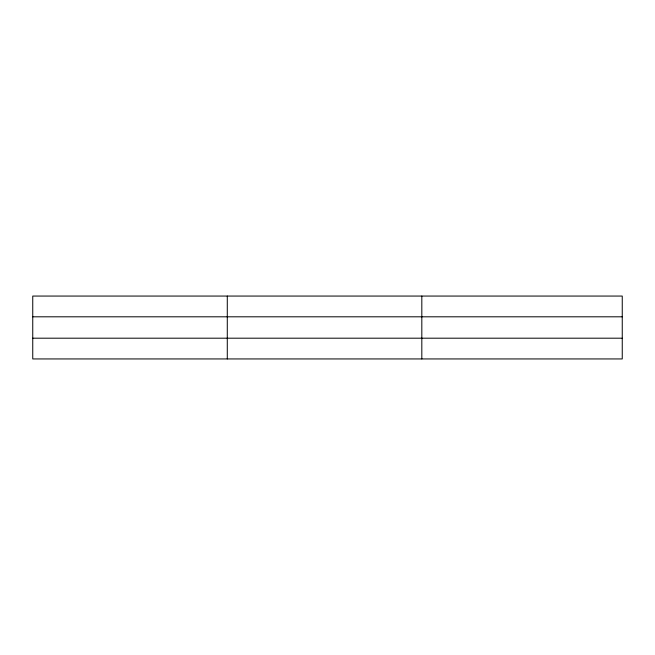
<?xml version="1.0" encoding="UTF-8"?>
<svg xmlns="http://www.w3.org/2000/svg" width="655" height="655" viewBox="0 0 655 655"><rect width="100%" height="100%" fill="white"/><g stroke="black" fill="none" stroke-linecap="round" stroke-linejoin="round"><path stroke-width="0.98" d="M227.285 358.94L227.285 296.06M421.82 358.94L421.82 296.06M622.25 338.193L622.25 358.94L32.75 358.94L32.75 296.06L622.25 296.06L622.25 338.193L32.75 338.193M32.75 316.807L622.25 316.807"/></g></svg>
